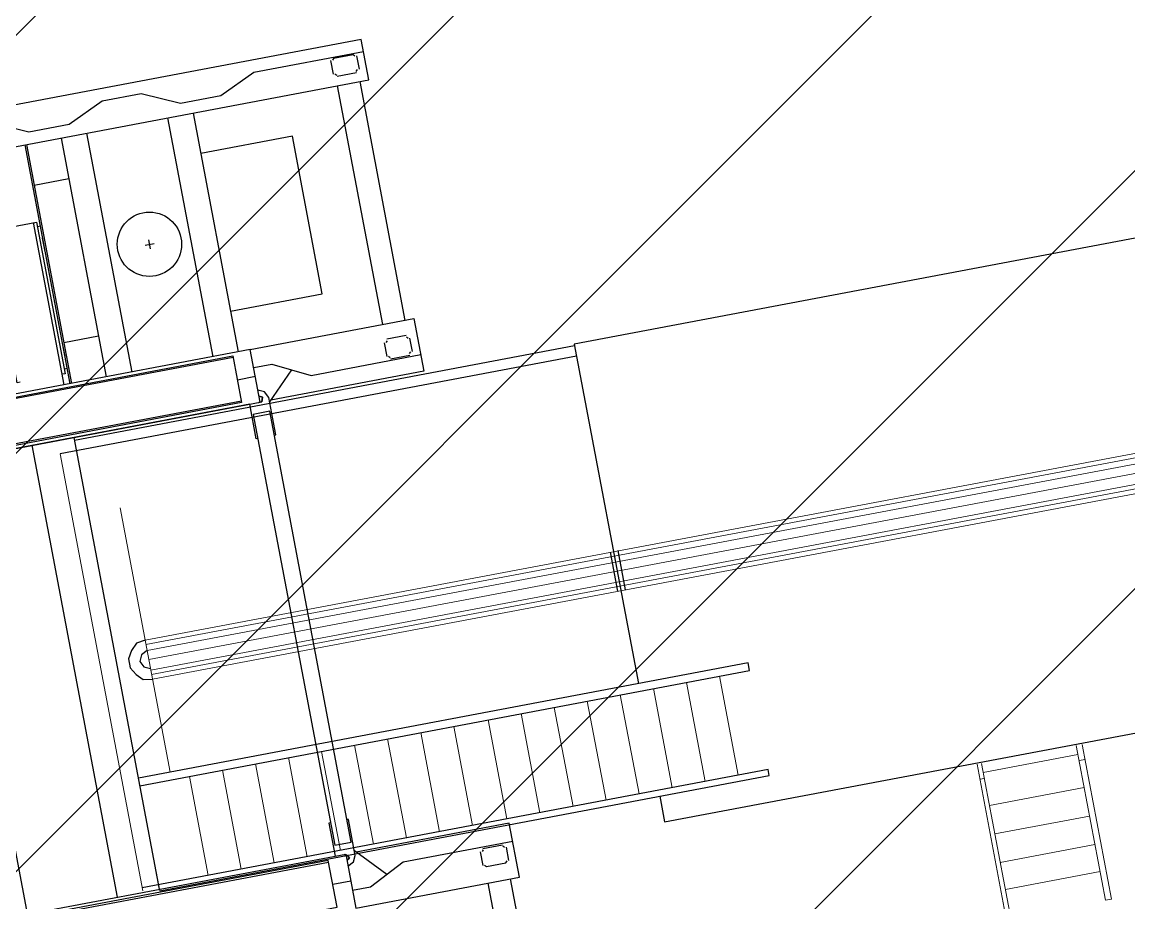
# Model space of a CAD drawing. Extents: x 407440 to 411585, y 6041728 to 6045069.
# Drawn here: x 410505.67 to 410547.26, y 6044274.45 to 6044307.53 of the extents above; entities that cross this region are included whole.
import ezdxf

# ---------------------------------------------------------------- set-up
doc = ezdxf.new("R2010")
doc.units = 0
doc.header["$LTSCALE"] = 5
doc.linetypes.add('foc-TIELINE', pattern=[1.875, 1.25, -0.625])
for name, color, linetype in [('P-BUFFER-PURPLE', 187, 'foc-TIELINE'), ('P-PROPOSED-EXISTING-H', 59, 'Continuous'), ('T-TIE', 201, 'foc-TIELINE')]:
    doc.layers.add(name, color=color, linetype=linetype)

# ---------------------------------------------------------------- blocks, each defined once
blk = doc.blocks.new('P-RIG-877')
at = {"layer": 'T-TIE', "linetype": 'ByBlock', "lineweight": 25}
for points in [[(1.7336, 8.4957), (1.9288, 8.4957), (1.9402, 28.3), (-1.7221, 28.3), (-1.7221, 8.4957), (0.8725, 8.4957)], [(0.9299, 4.6727), (0.9299, 9.3338), (0.8725, 9.3338), (0.8725, 4.6727)], [(1.7336, 4.6727), (1.7336, 9.3338), (1.6877, 9.3338), (1.6877, 4.5464)], [(-1.7106, 8.4957), (-1.7106, 4.6727)], [(-1.6303, 8.4957), (-1.6303, 4.5464)], [(-0.1378, 8.5302), (0.1607, 8.5302)], [(0.1607, 8.4728), (-0.1378, 8.4728)], [(-4.179, 4.489), (-4.0527, 4.7645), (-4.0527, 5.0745), (-4.179, 5.35), (-4.179, 5.6485), (-4.0527, 5.9241), (-4.0527, 6.234), (-4.179, 6.5096), (-4.179, 7.3477)], [(-2.1354, 6.0963), (-2.1354, 7.3477), (-1.7336, 7.3477), (-1.7336, 6.1766)], [(-1.9976, 6.0963), (-1.9976, 6.234), (-1.8599, 6.5096), (-1.8599, 7.3477)], [(1.7221, 3.6624), (1.7221, 6.0963), (2.1354, 6.0963), (2.1354, 7.3477), (1.7221, 7.3477), (1.7221, 6.1766)], [(1.9976, 6.0963), (1.9976, 6.234), (1.8599, 6.5096), (1.8599, 7.3477)], [(-4.156, 7.2788), (-4.1675, 7.2673), (-4.1675, 7.1181), (-4.156, 7.1066)], [(-4.156, 7.2903), (-4.0527, 7.2903)], [(-4.0412, 7.2673), (-4.0527, 7.2788)], [(-4.0297, 7.2673), (-4.0297, 7.1181)], [(-3.9609, 7.2788), (-2.1354, 7.2788)], [(-2.0206, 7.2673), (-2.0206, 7.1181)], [(-1.9976, 7.2788), (-2.0091, 7.2673)], [(-1.8943, 7.2903), (-1.9976, 7.2903)], [(-1.8828, 7.2673), (-1.8943, 7.2788)], [(-1.8714, 7.1181), (-1.8714, 7.2673)], [(1.8714, 7.1181), (1.8714, 7.2673)], [(1.8943, 7.2788), (1.8828, 7.2673)], [(1.8943, 7.2903), (1.9976, 7.2903)], [(1.9976, 7.1066), (2.0091, 7.1181), (2.0091, 7.2673), (1.9976, 7.2788)], [(3.9609, 7.2788), (2.1354, 7.2788)], [(-4.0527, 7.0951), (-4.156, 7.0951)], [(-4.0527, 7.1066), (-4.0412, 7.1181)], [(-3.9609, 7.1066), (-2.1354, 7.1066)], [(-2.0091, 7.1181), (-1.9976, 7.1066)], [(-1.9976, 7.0951), (-1.8943, 7.0951)], [(-1.8943, 7.1066), (-1.8828, 7.1181)], [(1.8828, 7.1181), (1.8943, 7.1066)], [(1.9976, 7.0951), (1.8943, 7.0951)], [(3.9609, 7.1066), (2.1354, 7.1066)], [(-2.4454, 6.0044), (-2.4454, 6.7047), (-3.6509, 6.7047), (-3.6509, 6.0044)], [(-1.9288, 6.3718), (-1.7221, 6.1652)], [(1.9288, 6.3718), (1.7106, 6.1652)], [(-1.4695, 6.1537), (-1.4695, 6.1652), (-1.7566, 6.1652), (-1.8025, 6.1422), (-1.8254, 6.0963)], [(1.814, 6.0963), (1.791, 6.1422), (1.7451, 6.1652), (1.4695, 6.1652), (1.4695, 6.1537)], [(-1.4695, 6.0274), (-1.4695, 6.0159), (-1.7336, 6.0159), (-1.7336, 3.6624), (-1.7336, 6.0963), (-2.1354, 6.0963), (-2.1354, 1.2514)], [(-1.9288, 6.0963), (-1.9288, 5.9585)], [(1.9288, 6.0963), (1.9288, 5.9585)], [(-3.9609, 6.0044), (-2.1354, 6.0044)], [(1.4695, 6.0274), (1.4695, 6.0159), (1.7221, 6.0159)], [(-2.1125, 3.6624), (-2.1125, 5.9585), (-1.7566, 5.9585), (-1.7566, 3.6624)], [(-2.101, 5.9585), (-2.101, 3.6624)], [(-1.768, 5.9585), (-1.768, 3.6624)], [(2.101, 3.6624), (2.101, 5.9585), (1.7451, 5.9585), (1.7451, 3.6624)], [(1.7566, 3.6624), (1.7566, 5.9585)], [(-3.9609, 5.8092), (-2.1354, 5.8092)], [(-3.0194, 5.4993), (-3.0883, 5.4993)], [(-3.0539, 5.4648), (-3.0539, 5.5337)], [(-3.9609, 5.1893), (-2.1354, 5.1893)], [(-3.9609, 4.9941), (-2.1354, 4.9941)], [(-3.6509, 4.7301), (-3.6509, 4.9941)], [(-2.4454, 4.9941), (-2.4454, 4.7301)], [(-0.1378, 4.9138), (-0.1263, 4.8449), (-0.0804, 4.7989), (-0.023, 4.7645), (0.0459, 4.7645), (0.1033, 4.7989), (0.1492, 4.8449), (0.1607, 4.9138)], [(-0.0574, 4.9138), (-0.0344, 4.8678), (0.0115, 4.8449), (0.0574, 4.8678), (0.0804, 4.9138)], [(-3.9609, 4.7301), (-2.1354, 4.7301)], [(-2.1354, 4.7186), (-3.9609, 4.7186)], [(-2.2158, 4.3512), (-2.2158, 4.3282), (-3.3753, 4.3282), (-3.3753, 4.6956), (-2.2158, 4.6956), (-2.2158, 4.6727)], [(-2.1354, 4.6727), (-3.3753, 4.6727)], [(-3.3409, 4.6956), (-3.3409, 4.7186)], [(-3.1457, 4.7186), (-3.249, 4.7186)], [(-2.3421, 4.7186), (-2.4454, 4.7186)], [(-2.2502, 4.7186), (-2.2502, 4.6956)], [(1.7221, 4.6727), (-1.7336, 4.6727)], [(1.7221, 4.3512), (-1.7336, 4.3512)], [(2.1354, 3.6624), (-2.1354, 3.6624)]]:
    blk.add_lwpolyline(points, dxfattribs=at)
at = {"layer": 'T-TIE', "linetype": 'ByBlock', "lineweight": 5}
for points in [[(-0.1263, 28.2082), (-0.1378, 4.9138)], [(-0.0918, 28.2082), (-0.1033, 4.9138)], [(-0.0459, 28.2082), (-0.0574, 4.9138)], [(0.1033, 28.2082), (0.0918, 4.9138)], [(0.1378, 28.2082), (0.1263, 4.9138)], [(0.1722, 28.2082), (0.1607, 4.9138)], [(0.023, 27.726), (0.0115, 4.9138)], [(1.9402, 11.6415), (3.1228, 11.6415), (3.1228, 11.6874), (1.9402, 11.6874)], [(2.0551, 11.6415), (2.0551, 11.6874)], [(2.0091, 10.9182), (2.0091, 11.6415)], [(2.2617, 10.9182), (2.2617, 11.6415)], [(2.4798, 10.9182), (2.4798, 11.6415)], [(2.698, 10.9182), (2.698, 11.6415)], [(2.9046, 10.9182), (2.9046, 11.6415)], [(1.9402, 10.9182), (3.1228, 10.9182), (3.1228, 10.8837), (1.9402, 10.8837)], [(2.0551, 10.9182), (2.0551, 10.8837)], [(1.6877, 9.1042), (0.9299, 9.1042)], [(1.6877, 8.8516), (0.9299, 8.8516)], [(1.6877, 8.5991), (0.9299, 8.5991)], [(1.6877, 8.3465), (0.9299, 8.3465)], [(1.6877, 8.0939), (0.9299, 8.0939)], [(1.6877, 7.8413), (0.9299, 7.8413)], [(1.6877, 7.5888), (0.9299, 7.5888)], [(1.6877, 7.3362), (0.9299, 7.3362)], [(1.6877, 7.0721), (0.9299, 7.0721)], [(1.6877, 6.8196), (0.9299, 6.8196)], [(1.6877, 6.567), (0.9299, 6.567)], [(1.6877, 6.3144), (0.9299, 6.3144)], [(1.6877, 6.0618), (0.9299, 6.0618)], [(1.6877, 5.8092), (0.9299, 5.8092)], [(1.6877, 5.5567), (0.9299, 5.5567)], [(1.6877, 5.3041), (0.9299, 5.3041)], [(1.6877, 5.0515), (0.9299, 5.0515)], [(0.8725, 4.9138), (-1.1481, 4.9138)], [(1.7336, 4.6727), (-1.7106, 4.6727)], [(1.7106, 4.5464), (-1.6303, 4.5464)]]:
    blk.add_lwpolyline(points, dxfattribs=at)
at = {"layer": 'T-TIE', "linetype": 'ByBlock', "lineweight": 25}
for points in [[(-3.9609, 7.3477), (-4.2708, 7.3477), (-4.2708, -9.816), (-3.9609, -9.816)], [(-1.7795, 6.0963), (-1.768, 6.1192), (-1.7336, 6.1077), (-1.7336, 6.0848), (-1.7336, 6.1077), (-1.768, 6.1192)], [(1.6417, 6.1537), (-1.6532, 6.1537), (-1.6532, 6.0274), (1.6417, 6.0274)], [(1.7221, 6.0848), (1.7336, 6.1077), (1.7566, 6.1192), (1.768, 6.0963), (1.7566, 6.1192), (1.7336, 6.1077)]]:
    blk.add_lwpolyline(points, close=True, dxfattribs=at)
blk.add_circle((-3.0539, 5.4986), 0.2418, dxfattribs=at)

msp = doc.modelspace()

# ---------------------------------------------------------------- hatches: boundary and pattern name
at = {"layer": 'P-PROPOSED-EXISTING-H'}
h = msp.add_hatch(dxfattribs=at)
h.set_pattern_fill('ANSI31', color=256, scale=3.498392, style=0)
h.set_pattern_definition([(45, (-102.852, 2739.382), (-7.854113246, 7.854113246), [])])
edge = h.paths.add_edge_path()
edge.add_line((410849.565, 6043843.767), (410381.581, 6043755.258))
edge.add_line((410381.581, 6043755.258), (409934.712, 6043670.743))
edge.add_line((409934.712, 6043670.743), (409814.106, 6044308.44))
edge.add_line((409814.106, 6044308.44), (410263.945, 6044377.375))
edge.add_line((410263.945, 6044377.375), (410794.85, 6044458.734))
edge.add_line((410794.85, 6044458.734), (411169.273, 6044565.411))
edge.add_line((411169.273, 6044565.411), (411290.002, 6043927.065))
edge.add_line((411290.002, 6043927.065), (411039.067, 6043879.607))
edge.add_arc((410922.403, 6043977.554), 152.33, 241.43508, 319.98432, ccw=False)

# ---------------------------------------------------------------- linework, layer by layer
at = {"layer": 'P-BUFFER-PURPLE'}
msp.add_circle((410670.316, 6044396.422, -0.107), 250.434, dxfattribs=at)

# ---------------------------------------------------------------- block references
at = {"layer": 'T-TIE', "linetype": 'ByBlock', "xscale": 4.999999999955019, "yscale": 4.999999999955019, "zscale": 4.999999999955019, "rotation": 280.7096999997605}
msp.add_blockref('P-RIG-877', (410486.28, 6044279.077), dxfattribs=at)

doc.saveas('drawing.dxf')
